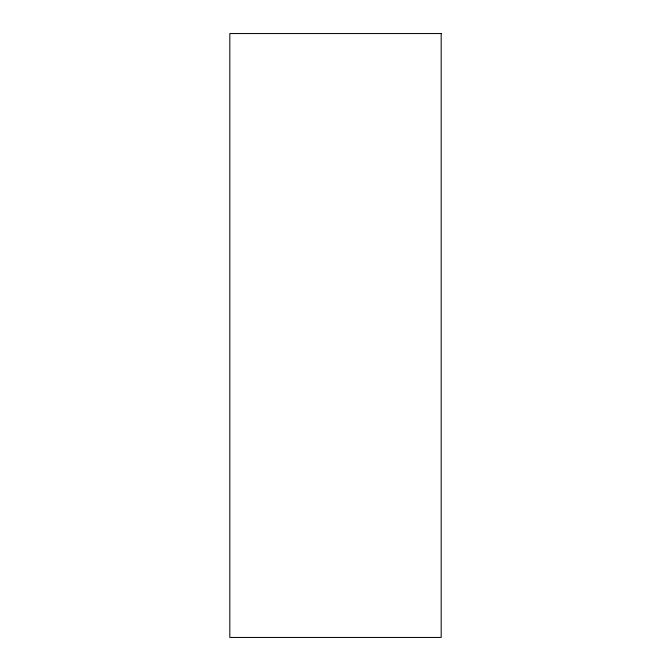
<?xml version="1.0" encoding="UTF-8"?>
<svg xmlns="http://www.w3.org/2000/svg" width="671" height="671" viewBox="0 0 671 671"><rect width="100%" height="100%" fill="white"/><g stroke="black" fill="none" stroke-linecap="round" stroke-linejoin="round"><path stroke-width="1.01" d="M441.183 33.55L229.817 33.55L229.817 637.45L441.183 637.45L441.183 33.55"/></g></svg>
